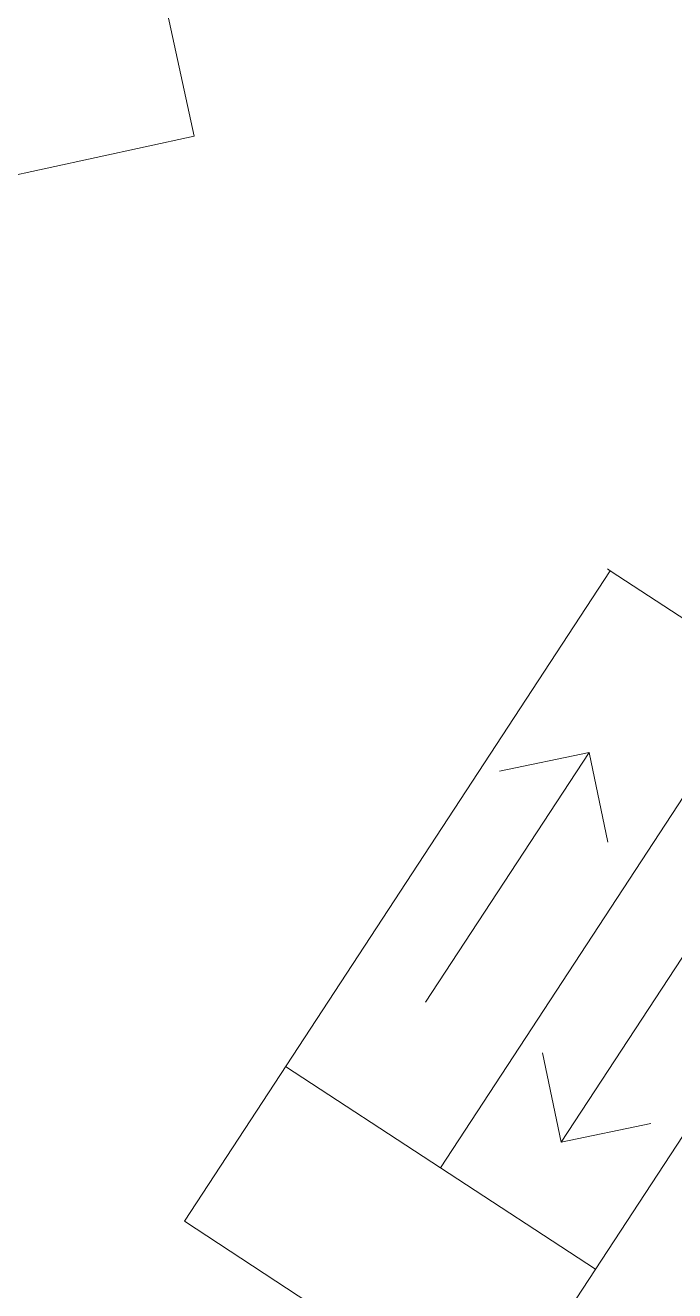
# Model space of a CAD drawing. Header units: millimetres. Extents: x -395 to 1008, y 9 to 692.
# Drawn here: x -315.02 to -309.76, y 31.54 to 41.79 of the extents above; entities that cross this region are included whole.
import ezdxf

# ---------------------------------------------------------------- set-up
doc = ezdxf.new("R2010")
doc.units = ezdxf.units.MM
doc.header["$LTSCALE"] = 0.1
doc.header["$MEASUREMENT"] = 0
doc.layers.add('.10 ultra fina', color=240, linetype='Continuous', lineweight=5)

# ---------------------------------------------------------------- blocks, each defined once
blk = doc.blocks.new('etwew')
at = {"layer": '.10 ultra fina', "color": 240, "lineweight": 5}
for p, q in [((379.549, 100.978), (369.114, 148.966)), ((374.428, 99.865), (379.549, 100.978)), ((385.105, 98.058), (381.545, 92.62)), ((382.919, 97.457), (379.469, 92.186)), ((382.919, 97.457), (382.898, 97.471)), ((382.919, 97.457), (384.174, 96.636)), ((385.539, 95.982), (381.157, 89.288)), ((381.424, 93.96), (382.749, 95.983)), ((382.749, 95.983), (382.023, 95.832)), ((382.749, 95.983), (382.9, 95.257)), ((383.847, 94.849), (382.523, 92.826)), ((382.523, 92.826), (382.372, 93.552)), ((380.29, 93.441), (382.8, 91.798)), ((382.523, 92.826), (383.249, 92.977)), ((379.469, 92.186), (381.979, 90.543))]:
    blk.add_line(p, q, dxfattribs=at)

msp = doc.modelspace()

# ---------------------------------------------------------------- block references
at = {"layer": '.10 ultra fina', "color": 240, "lineweight": 5}
msp.add_blockref('etwew', (-693.2, -60.087), dxfattribs=at)

doc.saveas('drawing.dxf')
